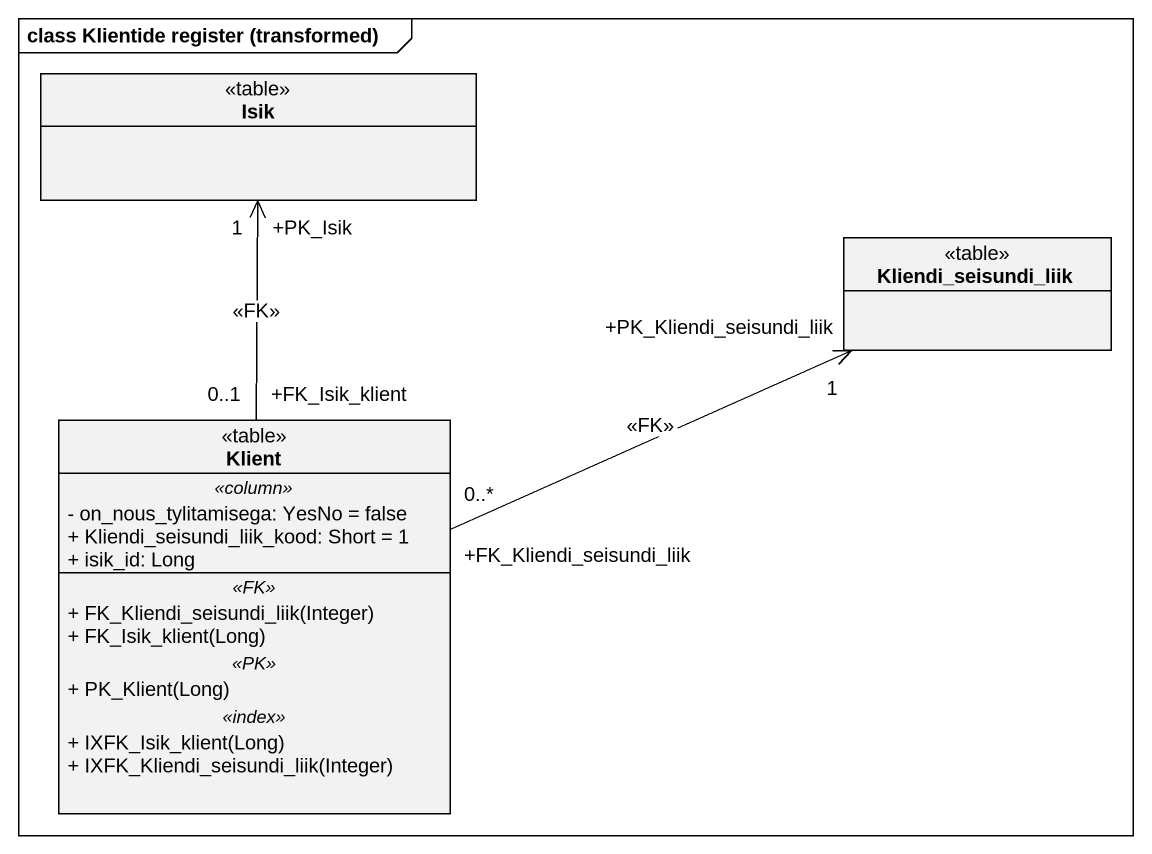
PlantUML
@startuml
mainframe class Klientide register (transformed)
hide circle
hide empty members
skinparam classAttributeIconSize 0
class Isik <<table>>
class Kliendi_seisundi_liik <<table>>
class Klient <<table>> {
  .. <<column>> ..
  - on_nous_tylitamisega: YesNo = false
  + Kliendi_seisundi_liik_kood: Short = 1
  + isik_id: Long
  .. <<FK>> ..
  + FK_Kliendi_seisundi_liik(Integer)
  + FK_Isik_klient(Long)
  .. <<PK>> ..
  + PK_Klient(Long)
  .. <<index>> ..
  + IXFK_Isik_klient(Long)
  + IXFK_Kliendi_seisundi_liik(Integer)
}
Klient "+FK_Isik_klient\n0..1" -up-> "+PK_Isik\n1" Isik : <<FK>>
Klient "+FK_Kliendi_seisundi_liik\n0..*" -right-> "+PK_Kliendi_seisundi_liik\n1" Kliendi_seisundi_liik : <<FK>>
@enduml
